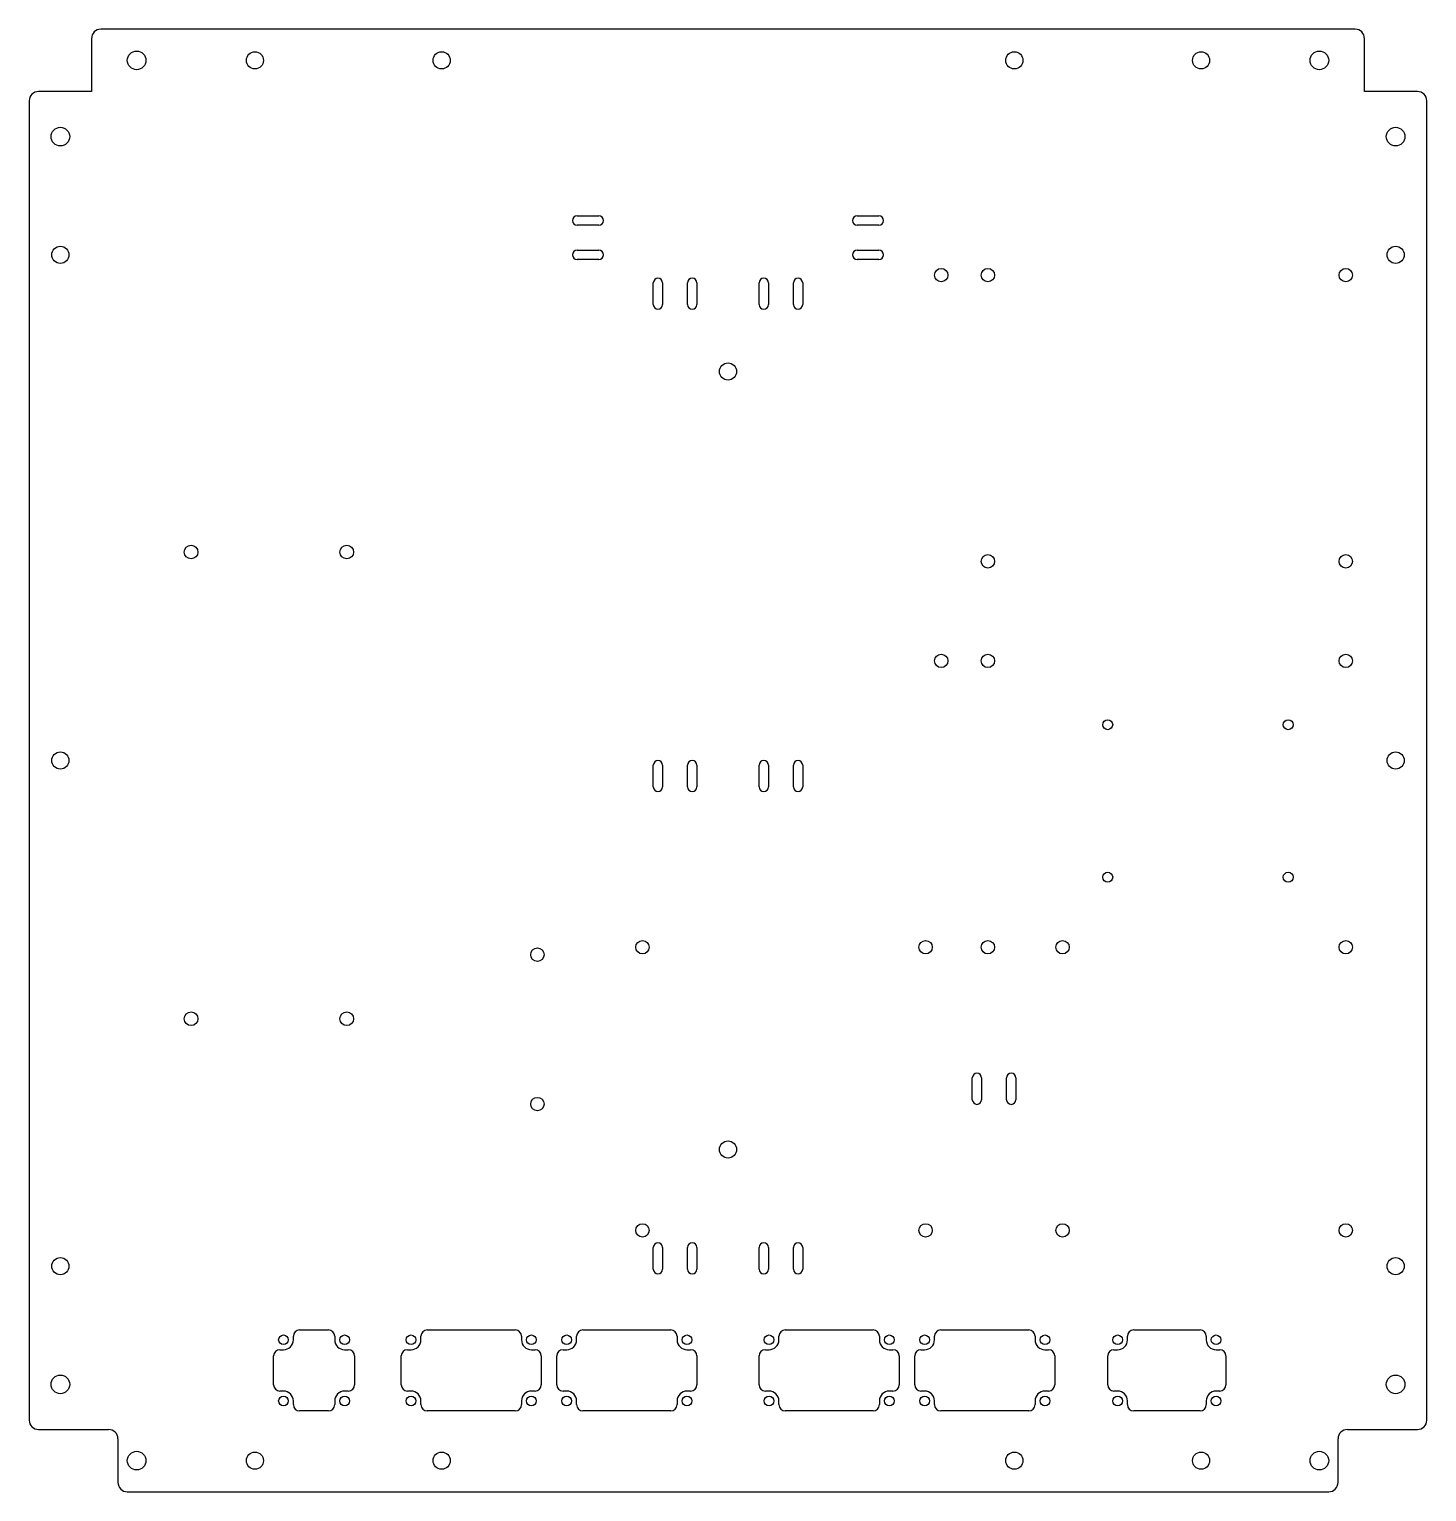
# Model space of a CAD drawing. Header units: millimetres. Extents: x 0 to 449, y 0 to 470.
import ezdxf

# ---------------------------------------------------------------- set-up
doc = ezdxf.new("R2010")
doc.units = ezdxf.units.MM

msp = doc.modelspace()

# ---------------------------------------------------------------- linework, layer by layer
at = {"color": 7, "linetype": 'Continuous', "lineweight": 25}
for p, q in [((426, 470), (23, 470)), ((20, 467), (20, 450)), ((429, 450), (429, 467)), ((0, 447), (0, 23)), ((20, 450), (3, 450)), ((446, 450), (429, 450)), ((449, 23), (449, 447)), ((176, 410), (183, 410)), ((266, 410), (273, 410)), ((183, 407), (176, 407)), ((273, 407), (266, 407)), ((176, 399), (183, 399)), ((183, 396), (176, 396)), ((266, 399), (273, 399)), ((273, 396), (266, 396)), ((200.5, 381.5), (200.5, 388.5)), ((203.5, 388.5), (203.5, 381.5)), ((211.5, 381.5), (211.5, 388.5)), ((214.5, 388.5), (214.5, 381.5)), ((234.5, 381.5), (234.5, 388.5)), ((237.5, 388.5), (237.5, 381.5)), ((245.5, 381.5), (245.5, 388.5)), ((248.5, 388.5), (248.5, 381.5)), ((200.5, 226.5), (200.5, 233.5)), ((203.5, 233.5), (203.5, 226.5)), ((211.5, 226.5), (211.5, 233.5)), ((214.5, 233.5), (214.5, 226.5)), ((234.5, 226.5), (234.5, 233.5)), ((237.5, 233.5), (237.5, 226.5)), ((245.5, 226.5), (245.5, 233.5)), ((248.5, 233.5), (248.5, 226.5)), ((303, 126), (303, 133)), ((306, 133), (306, 126)), ((314, 126), (314, 133)), ((317, 133), (317, 126)), ((200.5, 71.5), (200.5, 78.5)), ((203.5, 78.5), (203.5, 71.5)), ((211.5, 71.5), (211.5, 78.5)), ((214.5, 78.5), (214.5, 71.5)), ((234.5, 71.5), (234.5, 78.5)), ((237.5, 78.5), (237.5, 71.5)), ((245.5, 71.5), (245.5, 78.5)), ((248.5, 78.5), (248.5, 71.5)), ((86.85, 52), (96.15, 52)), ((127.85, 52), (156.15, 52)), ((177.85, 52), (206.15, 52)), ((242.85, 52), (271.15, 52)), ((292.85, 52), (321.15, 52)), ((354.85, 52), (376.15, 52)), ((84.85, 48.825), (84.85, 50)), ((98.15, 50), (98.15, 48.825)), ((125.85, 48.825), (125.85, 50)), ((158.15, 50), (158.15, 48.825)), ((175.85, 48.825), (175.85, 50)), ((208.15, 50), (208.15, 48.825)), ((240.85, 48.825), (240.85, 50)), ((273.15, 50), (273.15, 48.825)), ((290.85, 48.825), (290.85, 50)), ((323.15, 50), (323.15, 48.825)), ((352.85, 48.825), (352.85, 50)), ((378.15, 50), (378.15, 48.825)), ((78.5, 34.35), (78.5, 43.65)), ((80.5, 45.65), (81.675, 45.65)), ((101.325, 45.65), (102.5, 45.65)), ((104.5, 43.65), (104.5, 34.35)), ((119.5, 34.35), (119.5, 43.65)), ((121.5, 45.65), (122.675, 45.65)), ((161.325, 45.65), (162.5, 45.65)), ((164.5, 43.65), (164.5, 34.35)), ((169.5, 34.35), (169.5, 43.65)), ((171.5, 45.65), (172.675, 45.65)), ((211.325, 45.65), (212.5, 45.65)), ((214.5, 43.65), (214.5, 34.35)), ((234.5, 34.35), (234.5, 43.65)), ((236.5, 45.65), (237.675, 45.65)), ((276.325, 45.65), (277.5, 45.65)), ((279.5, 43.65), (279.5, 34.35)), ((284.5, 34.35), (284.5, 43.65)), ((286.5, 45.65), (287.675, 45.65)), ((326.325, 45.65), (327.5, 45.65)), ((329.5, 43.65), (329.5, 34.35)), ((346.5, 34.35), (346.5, 43.65)), ((348.5, 45.65), (349.675, 45.65)), ((381.325, 45.65), (382.5, 45.65)), ((384.5, 43.65), (384.5, 34.35)), ((81.675, 32.35), (80.5, 32.35)), ((84.85, 28), (84.85, 29.175)), ((98.15, 29.175), (98.15, 28)), ((102.5, 32.35), (101.325, 32.35)), ((122.675, 32.35), (121.5, 32.35)), ((125.85, 28), (125.85, 29.175)), ((158.15, 29.175), (158.15, 28)), ((162.5, 32.35), (161.325, 32.35)), ((172.675, 32.35), (171.5, 32.35)), ((175.85, 28), (175.85, 29.175)), ((208.15, 29.175), (208.15, 28)), ((212.5, 32.35), (211.325, 32.35)), ((237.675, 32.35), (236.5, 32.35)), ((240.85, 28), (240.85, 29.175)), ((273.15, 29.175), (273.15, 28)), ((277.5, 32.35), (276.325, 32.35)), ((287.675, 32.35), (286.5, 32.35)), ((290.85, 28), (290.85, 29.175)), ((323.15, 29.175), (323.15, 28)), ((327.5, 32.35), (326.325, 32.35)), ((349.675, 32.35), (348.5, 32.35)), ((352.85, 28), (352.85, 29.175)), ((378.15, 29.175), (378.15, 28)), ((382.5, 32.35), (381.325, 32.35)), ((96.15, 26), (86.85, 26)), ((156.15, 26), (127.85, 26)), ((206.15, 26), (177.85, 26)), ((271.15, 26), (242.85, 26)), ((321.15, 26), (292.85, 26)), ((376.15, 26), (354.85, 26)), ((3, 20), (25.5, 20)), ((423.5, 20), (446, 20)), ((28.5, 17), (28.5, 3)), ((420.5, 3), (420.5, 17)), ((31.5, 0), (417.5, 0))]:
    msp.add_line(p, q, dxfattribs=at)
for centre, radius in [((34.5, 460), 3), ((72.5, 460), 2.75), ((132.5, 460), 2.75), ((316.5, 460), 2.75), ((376.5, 460), 2.75), ((414.5, 460), 3), ((10, 435.5), 3), ((439, 435.5), 3), ((10, 397.5), 2.75), ((439, 397.5), 2.75), ((293, 391), 2.15), ((308, 391), 2.15), ((423, 391), 2.15), ((224.5, 360), 2.75), ((52, 302), 2.2), ((102, 302), 2.2), ((308, 299), 2.15), ((423, 299), 2.15), ((293, 267), 2.15), ((308, 267), 2.15), ((423, 267), 2.15), ((346.5, 246.5), 1.6), ((404.5, 246.5), 1.6), ((10, 235), 2.75), ((439, 235), 2.75), ((346.5, 197.5), 1.6), ((404.5, 197.5), 1.6), ((163.25, 172.6), 2.15), ((197, 175), 2.15), ((288, 175), 2.15), ((308, 175), 2.15), ((332, 175), 2.15), ((423, 175), 2.15), ((52, 152), 2.2), ((102, 152), 2.2), ((163.25, 124.6), 2.15), ((224.5, 110), 2.75), ((197, 84), 2.15), ((288, 84), 2.15), ((332, 84), 2.15), ((423, 84), 2.15), ((10, 72.5), 2.75), ((439, 72.5), 2.75), ((81.675, 48.825), 1.55), ((101.325, 48.825), 1.55), ((122.675, 48.825), 1.55), ((161.325, 48.825), 1.55), ((172.675, 48.825), 1.55), ((211.325, 48.825), 1.55), ((237.675, 48.825), 1.55), ((276.325, 48.825), 1.55), ((287.675, 48.825), 1.55), ((326.325, 48.825), 1.55), ((349.675, 48.825), 1.55), ((381.325, 48.825), 1.55), ((10, 34.5), 3), ((439, 34.5), 3), ((81.675, 29.175), 1.55), ((101.325, 29.175), 1.55), ((122.675, 29.175), 1.55), ((161.325, 29.175), 1.55), ((172.675, 29.175), 1.55), ((211.325, 29.175), 1.55), ((237.675, 29.175), 1.55), ((276.325, 29.175), 1.55), ((287.675, 29.175), 1.55), ((326.325, 29.175), 1.55), ((349.675, 29.175), 1.55), ((381.325, 29.175), 1.55), ((34.5, 10), 3), ((72.5, 10), 2.75), ((132.5, 10), 2.75), ((316.5, 10), 2.75), ((376.5, 10), 2.75), ((414.5, 10), 3)]:
    msp.add_circle(centre, radius, dxfattribs=at)
for centre, radius, start, end in [((23, 467), 3, 90, 180), ((426, 467), 3, 0, 90), ((3, 447), 3, 90, 180), ((446, 447), 3, 360, 90), ((176, 408.5), 1.5, 90, 270), ((183, 408.5), 1.5, 270, 90), ((266, 408.5), 1.5, 90, 270), ((273, 408.5), 1.5, 270, 90), ((176, 397.5), 1.5, 90, 270), ((183, 397.5), 1.5, 270, 90), ((266, 397.5), 1.5, 90, 270), ((273, 397.5), 1.5, 270, 90), ((202, 388.5), 1.5, 360, 180), ((213, 388.5), 1.5, 0, 180), ((236, 388.5), 1.5, 0, 180), ((247, 388.5), 1.5, 360, 180), ((202, 381.5), 1.5, 180, 360), ((213, 381.5), 1.5, 180, 0), ((236, 381.5), 1.5, 180, 0), ((247, 381.5), 1.5, 180, 360), ((202, 233.5), 1.5, 360, 180), ((213, 233.5), 1.5, 360, 180), ((236, 233.5), 1.5, 0, 180), ((247, 233.5), 1.5, 0, 180), ((202, 226.5), 1.5, 180, 360), ((213, 226.5), 1.5, 180, 360), ((236, 226.5), 1.5, 180, 0), ((247, 226.5), 1.5, 180, 0), ((304.5, 133), 1.5, 360, 180), ((315.5, 133), 1.5, 360, 180), ((304.5, 126), 1.5, 180, 360), ((315.5, 126), 1.5, 180, 360), ((202, 78.5), 1.5, 360, 180), ((213, 78.5), 1.5, 360, 180), ((236, 78.5), 1.5, 0, 180), ((247, 78.5), 1.5, 0, 180), ((202, 71.5), 1.5, 180, 360), ((213, 71.5), 1.5, 180, 360), ((236, 71.5), 1.5, 180, 0), ((247, 71.5), 1.5, 180, 0), ((86.85, 50), 2, 90, 180), ((96.15, 50), 2, 0, 90), ((127.85, 50), 2, 90, 180), ((156.15, 50), 2, 0, 90), ((177.85, 50), 2, 90, 180), ((206.15, 50), 2, 0, 90), ((242.85, 50), 2, 90, 180), ((271.15, 50), 2, 0, 90), ((292.85, 50), 2, 90, 180), ((321.15, 50), 2, 0, 90), ((354.85, 50), 2, 90, 180), ((376.15, 50), 2, 0, 90), ((81.675, 48.825), 3.175, 270, 0), ((101.325, 48.825), 3.175, 180, 270), ((122.675, 48.825), 3.175, 270, 0), ((161.325, 48.825), 3.175, 180, 270), ((172.675, 48.825), 3.175, 270, 0), ((211.325, 48.825), 3.175, 180, 270), ((237.675, 48.825), 3.175, 270, 0), ((276.325, 48.825), 3.175, 180, 270), ((287.675, 48.825), 3.175, 270, 0), ((326.325, 48.825), 3.175, 180, 270), ((349.675, 48.825), 3.175, 270, 0), ((381.325, 48.825), 3.175, 180, 270), ((80.5, 43.65), 2, 90, 180), ((102.5, 43.65), 2, 0, 90), ((121.5, 43.65), 2, 90, 180), ((162.5, 43.65), 2, 0, 90), ((171.5, 43.65), 2, 90, 180), ((212.5, 43.65), 2, 0, 90), ((236.5, 43.65), 2, 90, 180), ((277.5, 43.65), 2, 0, 90), ((286.5, 43.65), 2, 90, 180), ((327.5, 43.65), 2, 0, 90), ((348.5, 43.65), 2, 90, 180), ((382.5, 43.65), 2, 0, 90), ((80.5, 34.35), 2, 180, 270), ((102.5, 34.35), 2, 270, 0), ((121.5, 34.35), 2, 180, 270), ((162.5, 34.35), 2, 270, 0), ((171.5, 34.35), 2, 180, 270), ((212.5, 34.35), 2, 270, 0), ((236.5, 34.35), 2, 180, 270), ((277.5, 34.35), 2, 270, 0), ((286.5, 34.35), 2, 180, 270), ((327.5, 34.35), 2, 270, 0), ((348.5, 34.35), 2, 180, 270), ((382.5, 34.35), 2, 270, 0), ((81.675, 29.175), 3.175, 0, 90), ((101.325, 29.175), 3.175, 90, 180), ((122.675, 29.175), 3.175, 0, 90), ((161.325, 29.175), 3.175, 90, 180), ((172.675, 29.175), 3.175, 0, 90), ((211.325, 29.175), 3.175, 90, 180), ((237.675, 29.175), 3.175, 0, 90), ((276.325, 29.175), 3.175, 90, 180), ((287.675, 29.175), 3.175, 0, 90), ((326.325, 29.175), 3.175, 90, 180), ((349.675, 29.175), 3.175, 0, 90), ((381.325, 29.175), 3.175, 90, 180), ((86.85, 28), 2, 180, 270), ((96.15, 28), 2, 270, 0), ((127.85, 28), 2, 180, 270), ((156.15, 28), 2, 270, 0), ((177.85, 28), 2, 180, 270), ((206.15, 28), 2, 270, 0), ((242.85, 28), 2, 180, 270), ((271.15, 28), 2, 270, 0), ((292.85, 28), 2, 180, 270), ((321.15, 28), 2, 270, 0), ((354.85, 28), 2, 180, 270), ((376.15, 28), 2, 270, 0), ((3, 23), 3, 180, 270), ((25.5, 17), 3, 0, 90), ((423.5, 17), 3, 90, 180), ((446, 23), 3, 270, 0), ((31.5, 3), 3, 180, 270), ((417.5, 3), 3, 270, 0)]:
    msp.add_arc(centre, radius, start, end, dxfattribs=at)

doc.saveas('drawing.dxf')
